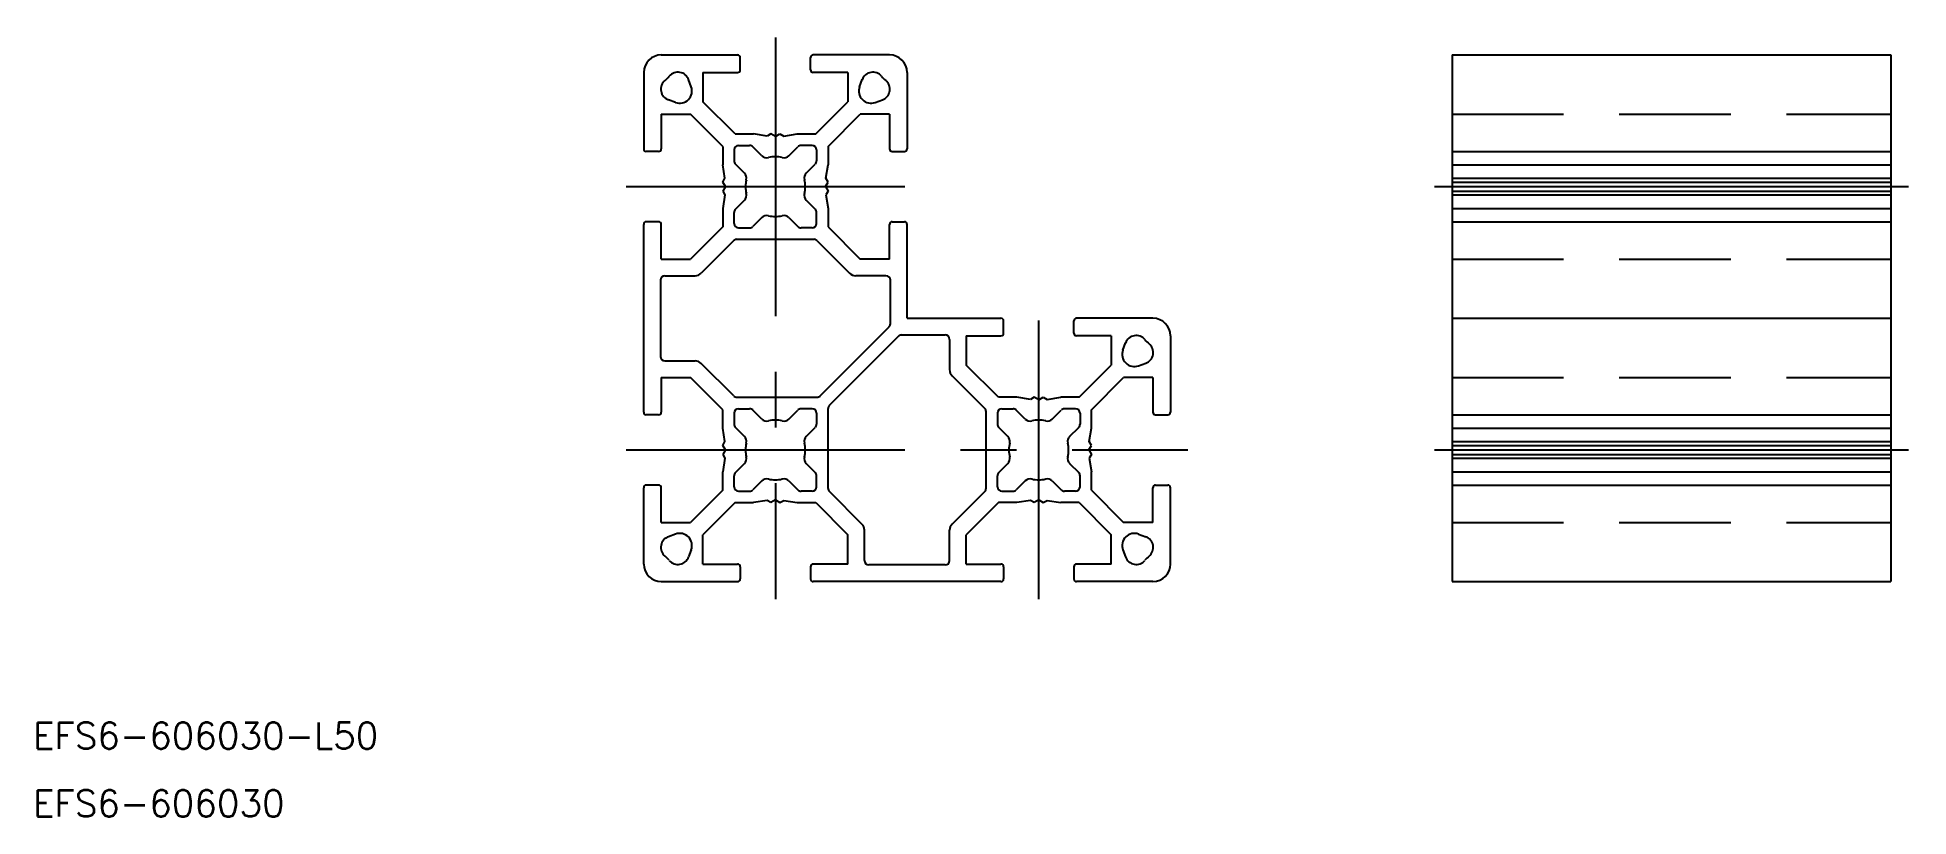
# Model space of a CAD drawing. Extents: x -84 to 129, y -42 to 47.
import ezdxf

# ---------------------------------------------------------------- set-up
doc = ezdxf.new("R2010")
doc.units = 0
doc.linetypes.add('CENTER', pattern=[50.8, 31.75, -6.35, 6.35, -6.35])
doc.linetypes.add('DASHED', pattern=[19.05, 12.7, -6.35])
doc.layers.get('0').update_dxf_attribs({"linetype": 'CONTINUOUS'})
doc.layers.add('CENTER', color=1, linetype='CONTINUOUS')
doc.styles.get("Standard").update_dxf_attribs({"font": 'txt.shx', "height": 3, "bigfont": 'bigfont.shx'})

msp = doc.modelspace()

# ---------------------------------------------------------------- linework, layer by layer
at = {"color": 7, "linetype": 'CONTINUOUS'}
for p, q in [((-13, 45), (-4.3, 45)), ((13, 45), (4.3, 45)), ((77.08, 45), (127.08, 45)), ((77.08, 45), (77.08, -15)), ((127.08, 45), (127.08, -15)), ((-15, 43), (-15, 34.3)), ((-8.25, 43), (-4.3, 43)), ((-8.25, 43), (-8.25, 39.66)), ((-4, 43.3), (-4, 44.7)), ((4, 43.3), (4, 44.7)), ((8.25, 43), (4.3, 43)), ((8.25, 43), (8.25, 39.66)), ((15, 43), (15, 34.3)), ((-9.58, 41.38), (-9.88, 42.19)), ((9.58, 41.38), (9.88, 42.19)), ((-11.38, 39.58), (-12.19, 39.88)), ((-4.59, 36), (-8.25, 39.66)), ((4.59, 36), (8.25, 39.66)), ((11.38, 39.58), (12.19, 39.88)), ((-13, 38.25), (-13, 34.3)), ((-13, 38.25), (-9.66, 38.25)), ((-6, 34.59), (-9.66, 38.25)), ((6, 34.59), (9.66, 38.25)), ((13, 38.25), (9.66, 38.25)), ((13, 38.25), (13, 34.3)), ((-6, 34.59), (-6, 32.5)), ((-4.7, 34.2), (-4.7, 32.93)), ((-4.59, 36), (-2.5, 36)), ((-4.2, 34.7), (-2.93, 34.7)), ((-1.54, 33.52), (-2.57, 34.55)), ((-0.95, 35.75), (-2.5, 36)), ((-0.52, 36), (-0.95, 35.75)), ((0, 35.7), (-0.52, 36)), ((0, 35.7), (0.52, 36)), ((0.52, 36), (0.95, 35.75)), ((0.95, 35.75), (2.5, 36)), ((1.54, 33.52), (2.57, 34.55)), ((2.5, 36), (4.59, 36)), ((4.2, 34.7), (2.93, 34.7)), ((4.7, 34.2), (4.7, 32.93)), ((6, 34.59), (6, 32.5)), ((-13.3, 34), (-14.7, 34)), ((-5.75, 30.95), (-6, 32.5)), ((-3.52, 31.54), (-4.55, 32.57)), ((3.52, 31.54), (4.55, 32.57)), ((5.75, 30.95), (6, 32.5)), ((13.3, 34), (14.7, 34)), ((77.08, 34), (127.08, 34)), ((77.08, 32.5), (127.08, 32.5)), ((-6, 30.52), (-5.75, 30.95)), ((-5.7, 30), (-6, 30.52)), ((-5.7, 30), (-6, 29.48)), ((5.7, 30), (6, 30.52)), ((5.7, 30), (6, 29.48)), ((6, 30.52), (5.75, 30.95)), ((77.08, 30.95), (127.08, 30.95)), ((77.08, 30.52), (127.08, 30.52)), ((77.08, 30), (127.08, 30)), ((-6, 29.48), (-5.75, 29.05)), ((-5.75, 29.05), (-6, 27.5)), ((-3.52, 28.46), (-4.55, 27.43)), ((3.52, 28.46), (4.55, 27.43)), ((6, 29.48), (5.75, 29.05)), ((5.75, 29.05), (6, 27.5)), ((77.08, 29.48), (127.08, 29.48)), ((77.08, 29.05), (127.08, 29.05)), ((-15, 4.3), (-15, 25.7)), ((-13.3, 26), (-14.7, 26)), ((-13, 21.75), (-13, 25.7)), ((-6, 27.5), (-6, 25.41)), ((-4.7, 25.8), (-4.7, 27.07)), ((-1.54, 26.48), (-2.57, 25.45)), ((1.54, 26.48), (2.57, 25.45)), ((4.7, 25.8), (4.7, 27.07)), ((6, 27.5), (6, 25.41)), ((13, 21.75), (13, 25.7)), ((13.3, 26), (14.7, 26)), ((15, 15), (15, 25.7)), ((77.08, 27.5), (127.08, 27.5)), ((77.08, 26), (127.08, 26)), ((-6, 25.41), (-9.66, 21.75)), ((-4.73, 23.85), (-8.44, 20.14)), ((-4.38, 24), (4.38, 24)), ((-4.2, 25.3), (-2.93, 25.3)), ((4.2, 25.3), (2.93, 25.3)), ((4.73, 23.85), (8.44, 20.14)), ((6, 25.41), (9.66, 21.75)), ((-13, 21.75), (-9.66, 21.75)), ((13, 21.75), (9.66, 21.75)), ((-13.1, 19.35), (-13.1, 10.65)), ((-12.6, 19.85), (-9.15, 19.85)), ((12.6, 19.85), (9.15, 19.85)), ((13.1, 14.37), (13.1, 19.35)), ((15, 15), (25.7, 15)), ((43, 15), (34.3, 15)), ((77.08, 15), (127.08, 15)), ((5.09, 6.15), (12.95, 14.01)), ((6.15, 5.09), (14.01, 12.95)), ((14.37, 13.1), (19.35, 13.1)), ((21.75, 13), (25.7, 13)), ((21.75, 13), (21.75, 9.66)), ((26, 13.3), (26, 14.7)), ((34, 13.3), (34, 14.7)), ((38.25, 13), (34.3, 13)), ((38.25, 13), (38.25, 9.66)), ((45, 13), (45, 4.3)), ((19.85, 12.6), (19.85, 9.15)), ((39.58, 11.38), (39.88, 12.19)), ((-12.6, 10.15), (-9.15, 10.15)), ((-4.73, 6.15), (-8.44, 9.86)), ((25.41, 6), (21.75, 9.66)), ((34.59, 6), (38.25, 9.66)), ((41.38, 9.58), (42.19, 9.88)), ((-13, 8.25), (-13, 4.3)), ((-13, 8.25), (-9.66, 8.25)), ((-6, 4.59), (-9.66, 8.25)), ((23.85, 4.73), (20.14, 8.44)), ((36, 4.59), (39.66, 8.25)), ((43, 8.25), (39.66, 8.25)), ((43, 8.25), (43, 4.3)), ((-6, 2.5), (-6, 4.59)), ((-4.38, 6), (4.73, 6)), ((-4.2, 4.7), (-2.93, 4.7)), ((-1.54, 3.52), (-2.57, 4.55)), ((1.54, 3.52), (2.57, 4.55)), ((4.2, 4.7), (2.93, 4.7)), ((6, -4.38), (6, 4.73)), ((24, -4.38), (24, 4.38)), ((27.5, 6), (25.41, 6)), ((25.8, 4.7), (27.07, 4.7)), ((28.46, 3.52), (27.43, 4.55)), ((29.05, 5.75), (27.5, 6)), ((29.48, 6), (29.05, 5.75)), ((30, 5.7), (29.48, 6)), ((30, 5.7), (30.52, 6)), ((30.52, 6), (30.95, 5.75)), ((30.95, 5.75), (32.5, 6)), ((31.54, 3.52), (32.57, 4.55)), ((34.59, 6), (32.5, 6)), ((34.2, 4.7), (32.93, 4.7)), ((36, 2.5), (36, 4.59)), ((-13.3, 4), (-14.7, 4)), ((-5.75, 0.95), (-6, 2.5)), ((-4.7, 4.2), (-4.7, 2.93)), ((-3.52, 1.54), (-4.55, 2.57)), ((3.52, 1.54), (4.55, 2.57)), ((4.7, 4.2), (4.7, 2.93)), ((25.3, 4.2), (25.3, 2.93)), ((26.48, 1.54), (25.45, 2.57)), ((33.52, 1.54), (34.55, 2.57)), ((34.7, 4.2), (34.7, 2.93)), ((35.75, 0.95), (36, 2.5)), ((43.3, 4), (44.7, 4)), ((77.08, 4), (127.08, 4)), ((77.08, 2.5), (127.08, 2.5)), ((-6, 0.52), (-5.75, 0.95)), ((-5.7, 0), (-6, 0.52)), ((35.7, 0), (36, 0.52)), ((36, 0.52), (35.75, 0.95)), ((77.08, 0.95), (127.08, 0.95)), ((77.08, 0.52), (127.08, 0.52)), ((-5.7, 0), (-6, -0.52)), ((-6, -0.52), (-5.75, -0.95)), ((-5.75, -0.95), (-6, -2.5)), ((-3.52, -1.54), (-4.55, -2.57)), ((3.52, -1.54), (4.55, -2.57)), ((26.48, -1.54), (25.45, -2.57)), ((33.52, -1.54), (34.55, -2.57)), ((35.7, 0), (36, -0.52)), ((36, -0.52), (35.75, -0.95)), ((35.75, -0.95), (36, -2.5)), ((77.08, 0), (127.08, 0)), ((77.08, -0.52), (127.08, -0.52)), ((77.08, -0.95), (127.08, -0.95)), ((-13.3, -4), (-14.7, -4)), ((-6, -4.59), (-6, -2.5)), ((-4.7, -4.2), (-4.7, -2.93)), ((-1.54, -3.52), (-2.57, -4.55)), ((1.54, -3.52), (2.57, -4.55)), ((4.7, -4.2), (4.7, -2.93)), ((25.3, -4.2), (25.3, -2.93)), ((28.46, -3.52), (27.43, -4.55)), ((31.54, -3.52), (32.57, -4.55)), ((34.7, -4.2), (34.7, -2.93)), ((36, -4.59), (36, -2.5)), ((43.3, -4), (44.7, -4)), ((77.08, -2.5), (127.08, -2.5)), ((77.08, -4), (127.08, -4)), ((-15, -13), (-15, -4.3)), ((-13, -8.25), (-13, -4.3)), ((-6, -4.59), (-9.66, -8.25)), ((-4.59, -6), (-8.25, -9.66)), ((-4.59, -6), (-2.5, -6)), ((-4.2, -4.7), (-2.93, -4.7)), ((-0.95, -5.75), (-2.5, -6)), ((-0.52, -6), (-0.95, -5.75)), ((0, -5.7), (-0.52, -6)), ((0, -5.7), (0.52, -6)), ((0.52, -6), (0.95, -5.75)), ((0.95, -5.75), (2.5, -6)), ((2.5, -6), (4.59, -6)), ((4.2, -4.7), (2.93, -4.7)), ((4.59, -6), (8.25, -9.66)), ((6.15, -4.73), (9.86, -8.44)), ((23.85, -4.73), (20.14, -8.44)), ((25.41, -6), (21.75, -9.66)), ((27.5, -6), (25.41, -6)), ((25.8, -4.7), (27.07, -4.7)), ((29.05, -5.75), (27.5, -6)), ((29.48, -6), (29.05, -5.75)), ((30, -5.7), (29.48, -6)), ((30, -5.7), (30.52, -6)), ((30.52, -6), (30.95, -5.75)), ((30.95, -5.75), (32.5, -6)), ((34.59, -6), (32.5, -6)), ((34.2, -4.7), (32.93, -4.7)), ((34.59, -6), (38.25, -9.66)), ((36, -4.59), (39.66, -8.25)), ((43, -8.25), (43, -4.3)), ((45, -13), (45, -4.3)), ((-13, -8.25), (-9.66, -8.25)), ((43, -8.25), (39.66, -8.25)), ((-11.38, -9.58), (-12.19, -9.88)), ((-8.25, -13), (-8.25, -9.66)), ((8.25, -13), (8.25, -9.66)), ((10.15, -12.6), (10.15, -9.15)), ((19.85, -12.6), (19.85, -9.15)), ((21.75, -13), (21.75, -9.66)), ((38.25, -13), (38.25, -9.66)), ((41.38, -9.58), (42.19, -9.88)), ((-9.58, -11.38), (-9.88, -12.19)), ((39.58, -11.38), (39.88, -12.19)), ((-8.25, -13), (-4.3, -13)), ((-4, -13.3), (-4, -14.7)), ((4, -13.3), (4, -14.7)), ((8.25, -13), (4.3, -13)), ((19.35, -13.1), (10.65, -13.1)), ((21.75, -13), (25.7, -13)), ((26, -13.3), (26, -14.7)), ((34, -13.3), (34, -14.7)), ((38.25, -13), (34.3, -13)), ((-13, -15), (-4.3, -15)), ((25.7, -15), (4.3, -15)), ((43, -15), (34.3, -15)), ((77.08, -15), (127.08, -15))]:
    msp.add_line(p, q, dxfattribs=at)
at = {"color": 3, "linetype": 'DASHED'}
for p, q in [((77.08, 38.25), (127.08, 38.25)), ((77.08, 21.75), (127.08, 21.75)), ((77.08, 8.25), (127.08, 8.25)), ((77.08, -8.25), (127.08, -8.25))]:
    msp.add_line(p, q, dxfattribs=at)
at = {"color": 7, "linetype": 'CONTINUOUS'}
for centre, radius, start, end in [((-13, 43), 2, 90, 180), ((-4.3, 44.7), 0.3, 0, 90), ((4.3, 44.7), 0.3, 90, 180), ((13, 43), 2, 0, 90), ((-11.1, 41.74), 1.3, 20, 140), ((-4.3, 43.3), 0.3, 270, 0), ((4.3, 43.3), 0.3, 180, 270), ((11.1, 41.74), 1.3, 40, 160), ((-11.74, 41.1), 1.3, 130, 250), ((-15.08, 45.08), 3.9, 310, 320), ((-10.9, 40.9), 1.4, 250, 20), ((10.9, 40.9), 1.4, 160, 290), ((15.08, 45.08), 3.9, 220, 230), ((11.74, 41.1), 1.3, 290, 50), ((-14.7, 34.3), 0.3, 180, 270), ((-13.3, 34.3), 0.3, 270, 0), ((-4.2, 34.2), 0.5, 90, 180), ((-2.93, 34.2), 0.5, 45, 90), ((2.93, 34.2), 0.5, 90, 135), ((4.2, 34.2), 0.5, 0, 90), ((13.3, 34.3), 0.3, 180, 270), ((14.7, 34.3), 0.3, 270, 0), ((-4.2, 32.93), 0.5, 180, 225), ((-0.97, 34.09), 0.8, 225, 283.4119), ((0, 30), 3.4, 76.5881, 103.4119), ((0.97, 34.09), 0.8, 256.5881, 315), ((4.2, 32.93), 0.5, 315, 0), ((-4.09, 30.97), 0.8, 346.5881, 45), ((0, 30), 3.4, 166.5881, 193.4119), ((4.09, 30.97), 0.8, 135, 193.4119), ((0, 30), 3.4, 346.5881, 13.4119), ((-4.09, 29.03), 0.8, 315, 13.4119), ((4.09, 29.03), 0.8, 166.5881, 225), ((-14.7, 25.7), 0.3, 90, 180), ((-13.3, 25.7), 0.3, 0, 90), ((-4.2, 27.07), 0.5, 135, 180), ((-4.2, 25.8), 0.5, 180, 270), ((-0.97, 25.91), 0.8, 76.5881, 135), ((0, 30), 3.4, 256.5881, 283.4119), ((0.97, 25.91), 0.8, 45, 103.4119), ((4.2, 25.8), 0.5, 270, 0), ((4.2, 27.07), 0.5, 0, 45), ((13.3, 25.7), 0.3, 90, 180), ((14.7, 25.7), 0.3, 0, 90), ((-4.38, 23.5), 0.5, 90, 135), ((-2.93, 25.8), 0.5, 270, 315), ((2.93, 25.8), 0.5, 225, 270), ((4.38, 23.5), 0.5, 45, 90), ((-12.6, 19.35), 0.5, 90, 180), ((-9.15, 20.85), 1, 270, 315), ((9.15, 20.85), 1, 225, 270), ((12.6, 19.35), 0.5, 0, 90), ((25.7, 14.7), 0.3, 360, 90), ((34.3, 14.7), 0.3, 90, 180), ((43, 13), 2, 0, 90), ((12.6, 14.37), 0.5, 315, 360), ((14.37, 12.6), 0.5, 90, 135), ((19.35, 12.6), 0.5, 360, 90), ((25.7, 13.3), 0.3, 270, 360), ((34.3, 13.3), 0.3, 180, 270), ((41.1, 11.74), 1.3, 40, 160), ((40.9, 10.9), 1.4, 160, 290), ((45.08, 15.08), 3.9, 220, 230), ((41.74, 11.1), 1.3, 290, 50), ((-12.6, 10.65), 0.5, 180, 270), ((-9.15, 9.15), 1, 45, 90), ((20.85, 9.15), 1, 180, 225), ((-14.7, 4.3), 0.3, 180, 270), ((-13.3, 4.3), 0.3, 270, 0), ((-4.38, 6.5), 0.5, 225, 270), ((-4.2, 4.2), 0.5, 90, 180), ((-2.93, 4.2), 0.5, 45, 90), ((2.93, 4.2), 0.5, 90, 135), ((4.2, 4.2), 0.5, 360, 90), ((4.73, 6.5), 0.5, 270, 315), ((6.5, 4.73), 0.5, 135, 180), ((23.5, 4.38), 0.5, 0, 45), ((25.8, 4.2), 0.5, 90, 180), ((27.07, 4.2), 0.5, 45, 90), ((32.93, 4.2), 0.5, 90, 135), ((34.2, 4.2), 0.5, 360, 90), ((43.3, 4.3), 0.3, 180, 270), ((44.7, 4.3), 0.3, 270, 0), ((-4.2, 2.93), 0.5, 180, 225), ((-0.97, 4.09), 0.8, 225, 283.4119), ((0, 0), 3.4, 76.5881, 103.4119), ((0.97, 4.09), 0.8, 256.5881, 315), ((4.2, 2.93), 0.5, 315, 0), ((25.8, 2.93), 0.5, 180, 225), ((29.03, 4.09), 0.8, 225, 283.4119), ((30, 0), 3.4, 76.5881, 103.4119), ((30.97, 4.09), 0.8, 256.5881, 315), ((34.2, 2.93), 0.5, 315, 0), ((-4.09, 0.97), 0.8, 346.5881, 45), ((0, 0), 3.4, 166.5881, 193.4119), ((4.09, 0.97), 0.8, 135, 193.4119), ((0, 0), 3.4, 346.5881, 13.4119), ((25.91, 0.97), 0.8, 346.5881, 45), ((30, 0), 3.4, 166.5881, 193.4119), ((34.09, 0.97), 0.8, 135, 193.4119), ((30, 0), 3.4, 346.5881, 13.4119), ((-4.09, -0.97), 0.8, 315, 13.4119), ((4.09, -0.97), 0.8, 166.5881, 225), ((25.91, -0.97), 0.8, 315, 13.4119), ((34.09, -0.97), 0.8, 166.5881, 225), ((-14.7, -4.3), 0.3, 90, 180), ((-13.3, -4.3), 0.3, 0, 90), ((-4.2, -2.93), 0.5, 135, 180), ((-4.2, -4.2), 0.5, 180, 270), ((-0.97, -4.09), 0.8, 76.5881, 135), ((0, 0), 3.4, 256.5881, 283.4119), ((0.97, -4.09), 0.8, 45, 103.4119), ((4.2, -4.2), 0.5, 270, 0), ((4.2, -2.93), 0.5, 0, 45), ((25.8, -2.93), 0.5, 135, 180), ((25.8, -4.2), 0.5, 180, 270), ((29.03, -4.09), 0.8, 76.5881, 135), ((30, 0), 3.4, 256.5881, 283.4119), ((30.97, -4.09), 0.8, 45, 103.4119), ((34.2, -4.2), 0.5, 270, 0), ((34.2, -2.93), 0.5, 0, 45), ((43.3, -4.3), 0.3, 90, 180), ((44.7, -4.3), 0.3, 0, 90), ((-2.93, -4.2), 0.5, 270, 315), ((2.93, -4.2), 0.5, 225, 270), ((6.5, -4.38), 0.5, 180, 225), ((23.5, -4.38), 0.5, 315, 0), ((27.07, -4.2), 0.5, 270, 315), ((32.93, -4.2), 0.5, 225, 270), ((9.15, -9.15), 1, 0, 45), ((20.85, -9.15), 1, 135, 180), ((-11.74, -11.1), 1.3, 110, 230), ((-10.9, -10.9), 1.4, 340, 110), ((40.9, -10.9), 1.4, 70, 200), ((41.74, -11.1), 1.3, 310, 70), ((-15.08, -15.08), 3.9, 40, 50), ((-11.1, -11.74), 1.3, 220, 340), ((10.65, -12.6), 0.5, 180, 270), ((19.35, -12.6), 0.5, 270, 0), ((41.1, -11.74), 1.3, 200, 320), ((45.08, -15.08), 3.9, 130, 140), ((-13, -13), 2, 180, 270), ((-4.3, -13.3), 0.3, 0, 90), ((-4.3, -14.7), 0.3, 270, 0), ((4.3, -13.3), 0.3, 90, 180), ((4.3, -14.7), 0.3, 180, 270), ((25.7, -13.3), 0.3, 360, 90), ((25.7, -14.7), 0.3, 270, 360), ((34.3, -13.3), 0.3, 90, 180), ((34.3, -14.7), 0.3, 180, 270), ((43, -13), 2, 270, 0)]:
    msp.add_arc(centre, radius, start, end, dxfattribs=at)
at = {"layer": 'CENTER', "color": 1, "linetype": 'CENTER'}
for p, q in [((0, 47), (0, -17)), ((-17, 30), (17, 30)), ((75.08, 30), (129.08, 30)), ((30, -17), (30, 17)), ((-17, 0), (47, 0)), ((75.08, 0), (129.08, 0))]:
    msp.add_line(p, q, dxfattribs=at)

# ---------------------------------------------------------------- texts
at = {"color": 7, "linetype": 'CONTINUOUS'}
for s, p in [('EFS6-606030-L50', (-84.57, -34.05)), ('EFS6-606030', (-84.57, -41.77))]:
    msp.add_text(s, height=3, dxfattribs=at).set_placement(p)

doc.saveas('drawing.dxf')
